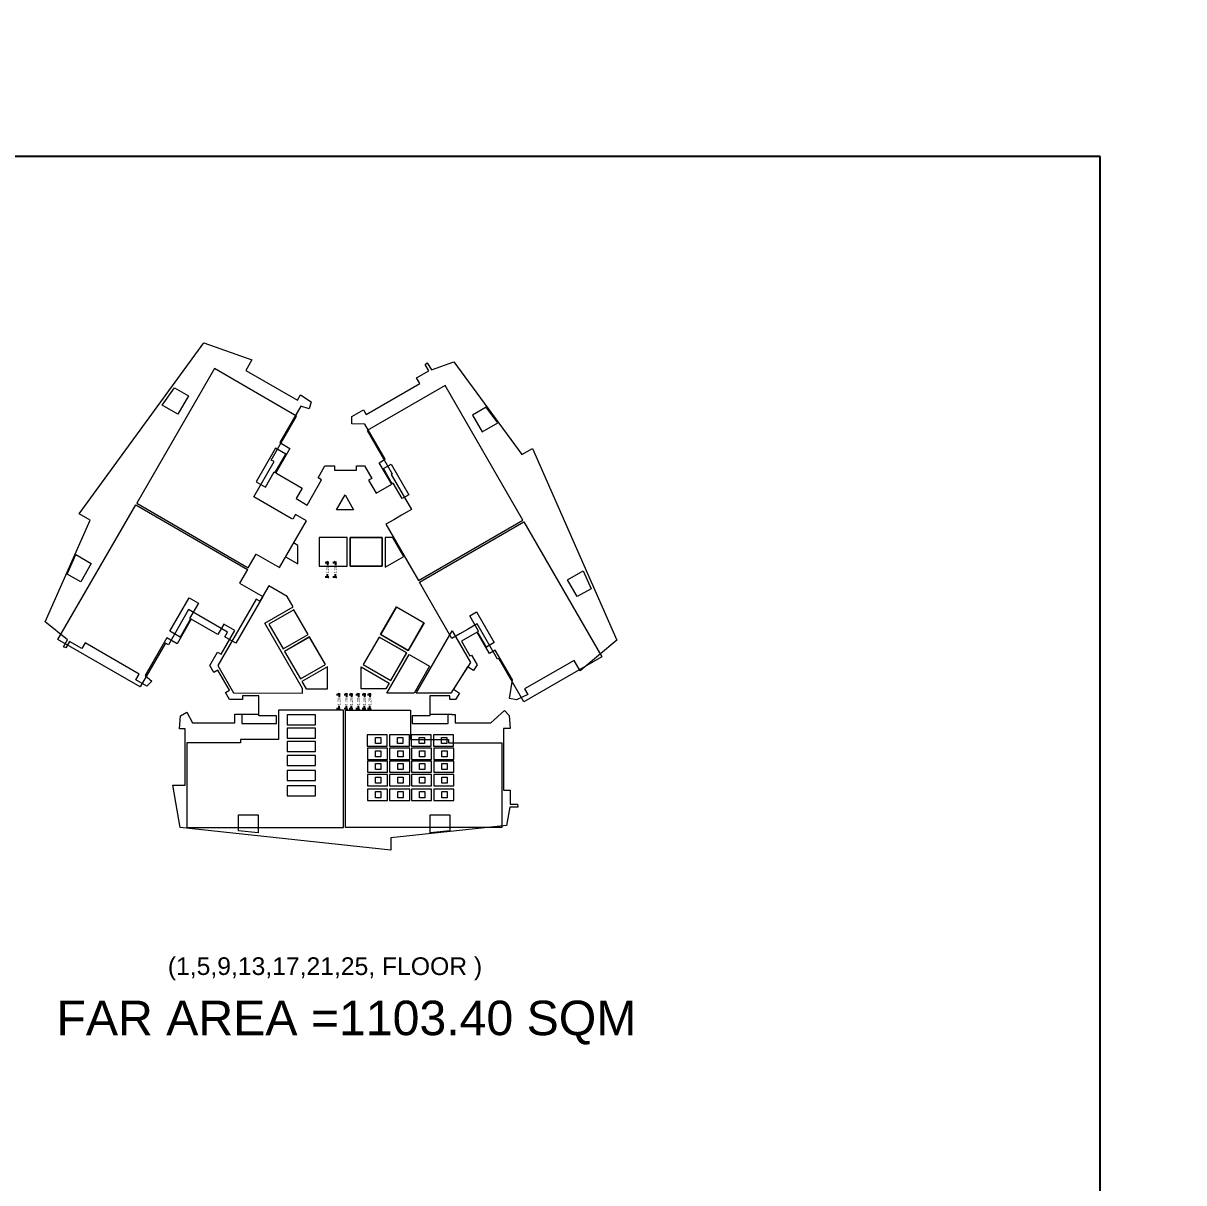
# Model space of a CAD drawing. Header units: metres. Extents: x 256329 to 886268, y -249371 to 355.
# Drawn here: x 287458.5 to 287557, y -670.8 to -572.4 of the extents above; entities that cross this region are included whole.
import ezdxf

# ---------------------------------------------------------------- set-up
doc = ezdxf.new("R2010")
doc.units = ezdxf.units.M
doc.header["$MEASUREMENT"] = 0
doc.header["$PDMODE"] = 35
doc.layers.get('0').update_dxf_attribs({"lineweight": 18})
doc.layers.get('Defpoints').update_dxf_attribs({"lineweight": 20})
doc.layers.add('A_TEXT', color=4, linetype='Continuous', lineweight=0, transparency=0.3)
doc.layers.add('BLK_2_FLR_6_BATH', color=3, linetype='Continuous', plot=False)
for name, color, linetype, true_color in [('BLK_2_FLR_6_BLT_UP_AREA', 7, 'Continuous', 0x995f4c), ('BLK_2_FLR_6_BLT_UP_AREA_DEDUCT', 7, 'Continuous', 0x995f4c), ('SPA COMMENT', 7, 'Continuous', 0xeb0505)]:
    doc.layers.add(name, color=color, linetype=linetype, true_color=true_color)
for name, color, linetype in [('BLK_2_FLR_6_CARPET_AREA', 34, 'Continuous'), ('BLK_2_FLR_6_EXIT_WIDTH_STAIR', 7, 'Continuous'), ('BLK_2_FLR_6_FAR_AREA_DEDUCT', 7, 'Continuous'), ('BLK_2_FLR_6_LIFT_10', 7, 'Continuous'), ('BLK_2_FLR_6_LIFT_11', 7, 'Continuous'), ('BLK_2_FLR_6_LIFT_12', 7, 'Continuous'), ('BLK_2_FLR_6_LIFT_7', 7, 'Continuous'), ('BLK_2_FLR_6_LIFT_8', 7, 'Continuous'), ('BLK_2_FLR_6_LIFT_9', 7, 'Continuous'), ('BLK_2_FLR_6_WATER_CLOSET', 2, 'Continuous')]:
    doc.layers.add(name, color=color, linetype=linetype)
doc.layers.add('BLK_2_FLR_6_EXIT_WIDTH_DOOR', color=7, linetype='Continuous', lineweight=0)
doc.layers.add('BLK_2_FLR_6_UNITFA', color=7, linetype='Continuous', lineweight=0)
doc.styles.add('Arial', font='arial.ttf')
doc.styles.get("Standard").update_dxf_attribs({"font": 'arial.ttf'})
doc.dimstyles.new('METRIC DIM', dxfattribs={"dimtxt": 0.23, "dimasz": 0.18, "dimexe": 0.1, "dimexo": 0.1, "dimgap": 0.09, "dimtad": 0, "dimzin": 0, "dimdsep": 46, "dimtxsty": 'Standard', "dimblk": 'OBLIQUE', "dimcen": 0, "dimdle": 0.1, "dimclrd": 147, "dimclre": 147, "dimclrt": 7, "dimadec": 0, "dimazin": 0, "dimtfac": 1, "dimtofl": 0, "dimtmove": 0, "dimatfit": 2, "dimfxl": 0.125, "dimtolj": 1, "dimtzin": 0, "dimarcsym": 0})

# ---------------------------------------------------------------- blocks, each defined once
blk = doc.blocks.new('_Oblique')
at = {"color": 0, "linetype": 'ByBlock', "lineweight": -2}
blk.add_line((-0.5, -0.5), (0.5, 0.5), dxfattribs=at)
blk = doc.blocks.new('*D1575')
at = {"layer": 'BLK_2_FLR_6_EXIT_WIDTH_STAIR', "color": 147, "lineweight": -2, "transparency": 16777216}
for p, q in [((287484.760638, -618.186998), (287485.067701, -618.186998)), ((287484.967701, -618.086998), (287484.967701, -618.410298)), ((287484.760638, -619.388598), (287485.067701, -619.388598)), ((287484.967701, -619.488598), (287484.967701, -619.165298))]:
    blk.add_line(p, q, dxfattribs=at)
at = {"layer": 'Defpoints', "color": 0, "transparency": 16777216}
for p in [(287484.660638, -618.186998), (287484.660638, -619.388598), (287484.967701, -619.388598)]:
    blk.add_point(p, dxfattribs=at)
at = {"layer": 'BLK_2_FLR_6_EXIT_WIDTH_STAIR', "color": 147, "lineweight": -2, "transparency": 16777216, "xscale": 0.18, "yscale": 0.18, "zscale": 0.18}
for p, rotation in [((287484.967701, -618.186998), 90), ((287484.967701, -619.388598), 270)]:
    blk.add_blockref('_Oblique', p, dxfattribs=dict(at, rotation=rotation))
at = {"layer": 'BLK_2_FLR_6_EXIT_WIDTH_STAIR', "color": 7, "transparency": 16777216, "insert": (287484.967701, -618.787798), "char_height": 0.23, "attachment_point": 5, "rotation": 90}
blk.add_mtext('\\A1;1.20', dxfattribs=at)
blk = doc.blocks.new('*D1576')
at = {"layer": 'BLK_2_FLR_6_EXIT_WIDTH_DOOR', "color": 147, "lineweight": -2, "transparency": 16777216}
for p, q in [((287485.077721, -629.372211), (287485.384784, -629.372211)), ((287485.284784, -629.272211), (287485.284784, -629.595511)), ((287485.077721, -630.573811), (287485.384784, -630.573811)), ((287485.284784, -630.673811), (287485.284784, -630.350511))]:
    blk.add_line(p, q, dxfattribs=at)
at = {"layer": 'Defpoints', "color": 0, "transparency": 16777216}
for p in [(287484.977721, -629.372211), (287484.977721, -630.573811), (287485.284784, -630.573811)]:
    blk.add_point(p, dxfattribs=at)
at = {"layer": 'BLK_2_FLR_6_EXIT_WIDTH_DOOR', "color": 147, "lineweight": -2, "transparency": 16777216, "xscale": 0.18, "yscale": 0.18, "zscale": 0.18}
for p, rotation in [((287485.284784, -629.372211), 90), ((287485.284784, -630.573811), 270)]:
    blk.add_blockref('_Oblique', p, dxfattribs=dict(at, rotation=rotation))
at = {"layer": 'BLK_2_FLR_6_EXIT_WIDTH_DOOR', "color": 7, "transparency": 16777216, "insert": (287485.284784, -629.973011), "char_height": 0.23, "attachment_point": 5, "rotation": 90}
blk.add_mtext('\\A1;1.20', dxfattribs=at)
blk = doc.blocks.new('*D1577')
at = {"layer": 'BLK_2_FLR_6_EXIT_WIDTH_DOOR', "color": 147, "lineweight": -2, "transparency": 16777216}
for p, q in [((287485.703572, -629.372211), (287486.010635, -629.372211)), ((287485.910635, -629.272211), (287485.910635, -629.595511)), ((287485.703572, -630.573811), (287486.010635, -630.573811)), ((287485.910635, -630.673811), (287485.910635, -630.350511))]:
    blk.add_line(p, q, dxfattribs=at)
at = {"layer": 'Defpoints', "color": 0, "transparency": 16777216}
for p in [(287485.603572, -629.372211), (287485.603572, -630.573811), (287485.910635, -630.573811)]:
    blk.add_point(p, dxfattribs=at)
at = {"layer": 'BLK_2_FLR_6_EXIT_WIDTH_DOOR', "color": 147, "lineweight": -2, "transparency": 16777216, "xscale": 0.18, "yscale": 0.18, "zscale": 0.18}
for p, rotation in [((287485.910635, -629.372211), 90), ((287485.910635, -630.573811), 270)]:
    blk.add_blockref('_Oblique', p, dxfattribs=dict(at, rotation=rotation))
at = {"layer": 'BLK_2_FLR_6_EXIT_WIDTH_DOOR', "color": 7, "transparency": 16777216, "insert": (287485.910635, -629.973011), "char_height": 0.23, "attachment_point": 5, "rotation": 90}
blk.add_mtext('\\A1;1.20', dxfattribs=at)
blk = doc.blocks.new('*D1578')
at = {"layer": 'BLK_2_FLR_6_EXIT_WIDTH_DOOR', "color": 147, "lineweight": -2, "transparency": 16777216}
for p, q in [((287486.130554, -629.372211), (287486.437618, -629.372211)), ((287486.337618, -629.272211), (287486.337618, -629.595511)), ((287486.130554, -630.573811), (287486.437618, -630.573811)), ((287486.337618, -630.673811), (287486.337618, -630.350511))]:
    blk.add_line(p, q, dxfattribs=at)
at = {"layer": 'Defpoints', "color": 0, "transparency": 16777216}
for p in [(287486.030554, -629.372211), (287486.030554, -630.573811), (287486.337618, -630.573811)]:
    blk.add_point(p, dxfattribs=at)
at = {"layer": 'BLK_2_FLR_6_EXIT_WIDTH_DOOR', "color": 147, "lineweight": -2, "transparency": 16777216, "xscale": 0.18, "yscale": 0.18, "zscale": 0.18}
for p, rotation in [((287486.337618, -629.372211), 90), ((287486.337618, -630.573811), 270)]:
    blk.add_blockref('_Oblique', p, dxfattribs=dict(at, rotation=rotation))
at = {"layer": 'BLK_2_FLR_6_EXIT_WIDTH_DOOR', "color": 7, "transparency": 16777216, "insert": (287486.337618, -629.973011), "char_height": 0.23, "attachment_point": 5, "rotation": 90}
blk.add_mtext('\\A1;1.20', dxfattribs=at)
blk = doc.blocks.new('*D1579')
at = {"layer": 'BLK_2_FLR_6_EXIT_WIDTH_DOOR', "color": 147, "lineweight": -2, "transparency": 16777216}
for p, q in [((287486.715462, -629.372211), (287487.022525, -629.372211)), ((287486.922525, -629.272211), (287486.922525, -629.595511)), ((287486.715462, -630.573811), (287487.022525, -630.573811)), ((287486.922525, -630.673811), (287486.922525, -630.350511))]:
    blk.add_line(p, q, dxfattribs=at)
at = {"layer": 'Defpoints', "color": 0, "transparency": 16777216}
for p in [(287486.615462, -629.372211), (287486.615462, -630.573811), (287486.922525, -630.573811)]:
    blk.add_point(p, dxfattribs=at)
at = {"layer": 'BLK_2_FLR_6_EXIT_WIDTH_DOOR', "color": 147, "lineweight": -2, "transparency": 16777216, "xscale": 0.18, "yscale": 0.18, "zscale": 0.18}
for p, rotation in [((287486.922525, -629.372211), 90), ((287486.922525, -630.573811), 270)]:
    blk.add_blockref('_Oblique', p, dxfattribs=dict(at, rotation=rotation))
at = {"layer": 'BLK_2_FLR_6_EXIT_WIDTH_DOOR', "color": 7, "transparency": 16777216, "insert": (287486.922525, -629.973011), "char_height": 0.23, "attachment_point": 5, "rotation": 90}
blk.add_mtext('\\A1;1.20', dxfattribs=at)
blk = doc.blocks.new('*D1580')
at = {"layer": 'BLK_2_FLR_6_EXIT_WIDTH_DOOR', "color": 147, "lineweight": -2, "transparency": 16777216}
for p, q in [((287487.23603, -629.372211), (287487.543093, -629.372211)), ((287487.443093, -629.272211), (287487.443093, -629.595511)), ((287487.23603, -630.573811), (287487.543093, -630.573811)), ((287487.443093, -630.673811), (287487.443093, -630.350511))]:
    blk.add_line(p, q, dxfattribs=at)
at = {"layer": 'Defpoints', "color": 0, "transparency": 16777216}
for p in [(287487.13603, -629.372211), (287487.13603, -630.573811), (287487.443093, -630.573811)]:
    blk.add_point(p, dxfattribs=at)
at = {"layer": 'BLK_2_FLR_6_EXIT_WIDTH_DOOR', "color": 147, "lineweight": -2, "transparency": 16777216, "xscale": 0.18, "yscale": 0.18, "zscale": 0.18}
for p, rotation in [((287487.443093, -629.372211), 90), ((287487.443093, -630.573811), 270)]:
    blk.add_blockref('_Oblique', p, dxfattribs=dict(at, rotation=rotation))
at = {"layer": 'BLK_2_FLR_6_EXIT_WIDTH_DOOR', "color": 7, "transparency": 16777216, "insert": (287487.443093, -629.973011), "char_height": 0.23, "attachment_point": 5, "rotation": 90}
blk.add_mtext('\\A1;1.20', dxfattribs=at)
blk = doc.blocks.new('*D1581')
at = {"layer": 'BLK_2_FLR_6_EXIT_WIDTH_DOOR', "color": 147, "lineweight": -2, "transparency": 16777216}
for p, q in [((287487.686409, -629.372211), (287487.993472, -629.372211)), ((287487.893472, -629.272211), (287487.893472, -629.595511)), ((287487.686409, -630.573811), (287487.993472, -630.573811)), ((287487.893472, -630.673811), (287487.893472, -630.350511))]:
    blk.add_line(p, q, dxfattribs=at)
at = {"layer": 'Defpoints', "color": 0, "transparency": 16777216}
for p in [(287487.586409, -629.372211), (287487.586409, -630.573811), (287487.893472, -630.573811)]:
    blk.add_point(p, dxfattribs=at)
at = {"layer": 'BLK_2_FLR_6_EXIT_WIDTH_DOOR', "color": 147, "lineweight": -2, "transparency": 16777216, "xscale": 0.18, "yscale": 0.18, "zscale": 0.18}
for p, rotation in [((287487.893472, -629.372211), 90), ((287487.893472, -630.573811), 270)]:
    blk.add_blockref('_Oblique', p, dxfattribs=dict(at, rotation=rotation))
at = {"layer": 'BLK_2_FLR_6_EXIT_WIDTH_DOOR', "color": 7, "transparency": 16777216, "insert": (287487.893472, -629.973011), "char_height": 0.23, "attachment_point": 5, "rotation": 90}
blk.add_mtext('\\A1;1.20', dxfattribs=at)
blk = doc.blocks.new('*D1582')
at = {"layer": 'BLK_2_FLR_6_EXIT_WIDTH_STAIR', "color": 147, "lineweight": -2, "transparency": 16777216}
for p, q in [((287484.099692, -618.186998), (287484.406755, -618.186998)), ((287484.306755, -618.086998), (287484.306755, -618.410298)), ((287484.099692, -619.388598), (287484.406755, -619.388598)), ((287484.306755, -619.488598), (287484.306755, -619.165298))]:
    blk.add_line(p, q, dxfattribs=at)
at = {"layer": 'Defpoints', "color": 0, "transparency": 16777216}
for p in [(287483.999692, -618.186998), (287483.999692, -619.388598), (287484.306755, -619.388598)]:
    blk.add_point(p, dxfattribs=at)
at = {"layer": 'BLK_2_FLR_6_EXIT_WIDTH_STAIR', "color": 147, "lineweight": -2, "transparency": 16777216, "xscale": 0.18, "yscale": 0.18, "zscale": 0.18}
for p, rotation in [((287484.306755, -618.186998), 90), ((287484.306755, -619.388598), 270)]:
    blk.add_blockref('_Oblique', p, dxfattribs=dict(at, rotation=rotation))
at = {"layer": 'BLK_2_FLR_6_EXIT_WIDTH_STAIR', "color": 7, "transparency": 16777216, "insert": (287484.306755, -618.787798), "char_height": 0.23, "attachment_point": 5, "rotation": 90}
blk.add_mtext('\\A1;1.20', dxfattribs=at)

msp = doc.modelspace()

# ---------------------------------------------------------------- linework, layer by layer
at = {"layer": 'BLK_2_FLR_6_BATH', "color": 3, "linetype": 'ByBlock', "lineweight": 9}
for points in [[(287487.670699, -633.759485), (287489.372499, -633.759485), (287489.372499, -632.805649), (287487.670699, -632.805649)], [(287489.554102, -633.759485), (287491.255902, -633.759485), (287491.255902, -632.805649), (287489.554102, -632.805649)], [(287491.40241, -633.759485), (287493.10421, -633.759485), (287493.10421, -632.805649), (287491.40241, -632.805649)], [(287493.29751, -633.759485), (287494.99931, -633.759485), (287494.99931, -632.805649), (287493.29751, -632.805649)], [(287487.688246, -634.892567), (287489.390046, -634.892567), (287489.390046, -633.93873), (287487.688246, -633.93873)], [(287489.571649, -634.892567), (287491.273449, -634.892567), (287491.273449, -633.93873), (287489.571649, -633.93873)], [(287491.419957, -634.892567), (287493.121757, -634.892567), (287493.121757, -633.93873), (287491.419957, -633.93873)], [(287493.315057, -634.892567), (287495.016857, -634.892567), (287495.016857, -633.93873), (287493.315057, -633.93873)], [(287487.688246, -635.978436), (287489.390046, -635.978436), (287489.390046, -635.0246), (287487.688246, -635.0246)], [(287489.571649, -635.978436), (287491.273449, -635.978436), (287491.273449, -635.0246), (287489.571649, -635.0246)], [(287491.419957, -635.978436), (287493.121757, -635.978436), (287493.121757, -635.0246), (287491.419957, -635.0246)], [(287493.315057, -635.978436), (287495.016857, -635.978436), (287495.016857, -635.0246), (287493.315057, -635.0246)], [(287487.688246, -637.128042), (287489.390046, -637.128042), (287489.390046, -636.174205), (287487.688246, -636.174205)], [(287489.571649, -637.128042), (287491.273449, -637.128042), (287491.273449, -636.174205), (287489.571649, -636.174205)], [(287491.419957, -637.128042), (287493.121757, -637.128042), (287493.121757, -636.174205), (287491.419957, -636.174205)], [(287493.315057, -637.128042), (287495.016857, -637.128042), (287495.016857, -636.174205), (287493.315057, -636.174205)], [(287487.688246, -638.360267), (287489.390046, -638.360267), (287489.390046, -637.406431), (287487.688246, -637.406431)], [(287489.571649, -638.360267), (287491.273449, -638.360267), (287491.273449, -637.406431), (287489.571649, -637.406431)], [(287491.419957, -638.360267), (287493.121757, -638.360267), (287493.121757, -637.406431), (287491.419957, -637.406431)], [(287493.315057, -638.360267), (287495.016857, -638.360267), (287495.016857, -637.406431), (287493.315057, -637.406431)]]:
    msp.add_lwpolyline(points, close=True, dxfattribs=at)
at = {"layer": 'BLK_2_FLR_6_BLT_UP_AREA', "color": 14, "linetype": 'ByBlock', "lineweight": 9, "elevation": 0.042641}
msp.add_lwpolyline([(287486.365966, -605.798785), (287487.349733, -605.230662), (287487.574462, -605.619866), (287492.133062, -602.987787), (287491.856733, -602.512181), (287492.894634, -601.909156), (287492.577913, -601.360542), (287492.769061, -601.23162), (287493.116545, -601.833475), (287495.008044, -601.144142), (287500.781161, -609.022356), (287501.692077, -608.496242), (287508.852299, -624.75635), (287505.745156, -627.378864), (287505.224507, -626.478736), (287501.020802, -628.906389), (287501.295671, -629.382351), (287500.343558, -629.840982), (287499.755393, -629.722492), (287499.999097, -628.139066), (287498.534417, -625.603915), (287498.038821, -625.890171), (287496.990104, -624.073741), (287495.667594, -624.837293), (287496.391475, -626.094547), (287496.511549, -626.025322), (287496.994832, -626.863202), (287496.771096, -627.210737), (287496.689985, -627.335408), (287496.18159, -627.021754), (287495.005481, -628.930124), (287495.512051, -629.251693), (287495.152509, -629.808948), (287494.678095, -629.808946), (287494.678095, -629.500058), (287492.988122, -629.500058), (287492.987992, -631.032399), (287494.842446, -631.032397), (287494.842446, -631.06057), (287495.142575, -631.060591), (287495.142547, -631.770929), (287498.156126, -631.771048), (287499.315082, -630.726669), (287499.718135, -631.171119), (287499.794463, -632.270312), (287499.242447, -632.270375), (287499.242446, -637.491775), (287499.791742, -637.492095), (287499.791042, -638.691796), (287500.426142, -638.691798), (287500.442416, -638.921852), (287499.759938, -638.921794), (287499.47876, -640.47729), (287489.672739, -641.538422), (287489.672739, -642.593281), (287471.789079, -640.657549), (287471.184807, -637.082138), (287472.211095, -637.082138), (287472.211094, -632.290838), (287471.75119, -632.29158), (287471.837246, -631.18323), (287472.3569, -630.883297), (287472.84417, -631.783557), (287476.429505, -631.784047), (287476.429539, -631.034002), (287478.465549, -631.033382), (287478.465933, -629.49749), (287477.094635, -629.498283), (287477.094812, -629.80443), (287475.994684, -629.804596), (287475.6503, -629.208157), (287475.974631, -629.020882), (287474.986594, -627.318683), (287474.662237, -627.504431), (287474.320379, -626.912942), (287474.967893, -625.789451), (287475.271135, -625.964222), (287476.429073, -623.942112), (287475.492585, -623.398766), (287474.987745, -624.272304), (287472.729202, -622.990919), (287471.533062, -625.064707), (287470.675712, -624.569206), (287468.816567, -627.775297), (287469.400795, -628.24011), (287468.985316, -628.679619), (287468.036449, -628.131232), (287468.31371, -627.651491), (287463.728917, -625.00177), (287463.453702, -625.477972), (287462.414735, -624.877527), (287462.098872, -625.424073), (287461.890356, -625.325217), (287462.232102, -624.730509), (287460.353663, -623.213966), (287464.176684, -614.582505), (287463.24276, -614.042767), (287473.815166, -599.522424), (287477.883757, -600.970731), (287477.362858, -601.878102), (287481.74157, -604.40872), (287482.016956, -603.940334), (287482.91449, -604.543638), (287482.731273, -605.133371), (287482.037236, -604.908456), (287480.253611, -607.99471), (287481.111673, -608.490606), (287479.911453, -610.563281), (287482.159332, -611.863118), (287481.644226, -612.75442), (287482.581634, -613.296173), (287483.801655, -611.163071), (287483.498414, -610.988301), (287484.081249, -609.977034), (287484.896712, -609.978387), (287484.896931, -610.353265), (287486.755388, -610.353298), (287486.755388, -609.978272), (287487.444118, -609.97704), (287488.053796, -611.033988), (287487.785696, -611.188728), (287488.421428, -612.289844), (287489.745695, -611.525275), (287488.694871, -609.705153), (287489.191357, -609.419203), (287487.464384, -606.429432), (287486.367549, -606.399323)], close=True, dxfattribs=at)
at = {"layer": 'BLK_2_FLR_6_BLT_UP_AREA_DEDUCT', "color": 14, "linetype": 'ByBlock', "lineweight": 9}
for points, elevation in [([(287471.329657, -603.360862), (287472.494011, -604.030603), (287471.595742, -605.584901), (287470.269075, -604.817408)], 0.042641), ([(287496.593988, -605.666164), (287497.418442, -607.09541), (287498.745304, -606.329344), (287497.764224, -604.990524)], 0.042641), ([(287480.766744, -608.984256), (287479.890306, -608.477731), (287478.241204, -611.331214), (287479.030235, -611.787215), (287479.781112, -610.487953), (287479.868122, -610.538268)], 0.042641), ([(287489.038361, -610.200106), (287489.696372, -609.820412), (287491.196939, -612.419461), (287490.625606, -612.749322), (287489.875175, -611.450511), (287489.788992, -611.500268)], 0.042641), ([(287483.58196, -618.498442), (287485.978277, -618.498442), (287485.978277, -616.049041), (287483.58196, -616.049041)], 0.042641), ([(287486.232573, -616.049105), (287488.932573, -616.048546), (287488.93196, -618.49978), (287486.23196, -618.499105)], 0.042641), ([(287489.18236, -618.560992), (287490.768553, -617.651801), (287489.843001, -616.050008), (287489.182572, -616.049843)], 0.042641), ([(287480.737996, -617.689955), (287481.779616, -618.291558), (287481.781118, -616.72136), (287481.412983, -616.509188)], 0.042641), ([(287462.936671, -617.50486), (287464.262093, -618.270091), (287463.365744, -619.825485), (287462.202911, -619.153618)], 0.042641), ([(287504.663226, -619.64372), (287505.990057, -618.8776), (287506.659257, -620.397298), (287505.493027, -621.069807)], 0.042641), ([(287470.912153, -624.012863), (287472.560707, -621.160327), (287473.349738, -621.616328), (287472.598861, -622.915591), (287472.685884, -622.965884), (287471.788188, -624.519157)], -0.042641), ([(287480.527789, -625.50616), (287482.649446, -624.282447), (287481.439272, -622.186766), (287479.316978, -623.410846)], 0.042641), ([(287488.813746, -624.289483), (287491.134015, -625.627971), (287492.475878, -623.285973), (287490.166191, -621.952626)], 0.042641), ([(287496.37035, -622.699492), (287496.941699, -622.369628), (287498.441709, -624.967751), (287497.783859, -625.347724), (287497.034177, -624.048267), (287497.120354, -623.99855)], 0.042641), ([(287491.826116, -629.250058), (287494.87595, -623.970549), (287496.424814, -626.652308), (287494.769844, -629.250058)], 0.042641), ([(287482.00225, -628.060011), (287484.124599, -626.83726), (287482.774454, -624.498949), (287480.652161, -625.721794)], 0.042641), ([(287487.3293, -626.838806), (287489.667635, -628.188691), (287491.01752, -625.850356), (287488.679185, -624.500471)], 0.042641), ([(287491.234309, -625.974866), (287492.966283, -626.974965), (287491.65257, -629.250058), (287489.343032, -629.250058)], 0.042641), ([(287482.130629, -628.282349), (287482.48639, -628.898491), (287484.296639, -628.899918), (287484.297121, -627.026074)], 0.042641), ([(287487.155116, -627.026919), (287489.542646, -628.405203), (287489.25644, -628.900014), (287487.155084, -628.899977)], 0.042641), ([(287491.487992, -631.832385), (287494.542164, -631.832386), (287494.540776, -631.082998), (287492.987988, -631.082866), (287492.987979, -631.183375), (287491.487992, -631.183376)], 0.042641), ([(287493.022353, -639.593077), (287494.691611, -639.593776), (287494.692447, -640.944501), (287493.021069, -641.125451)], 0.042641)]:
    msp.add_lwpolyline(points, close=True, dxfattribs=dict(at, elevation=elevation))
for points in [[(287485.795046, -612.441123), (287486.520141, -613.698461), (287485.069108, -613.698098)], [(287477.029602, -631.082988), (287477.029518, -631.832386), (287479.965549, -631.832386), (287479.965549, -631.182399), (287478.465562, -631.182399), (287478.465553, -631.082866)], [(287476.761094, -639.593886), (287478.431188, -639.593886), (287478.431188, -641.125312), (287476.761094, -640.944501)]]:
    msp.add_lwpolyline(points, close=True, dxfattribs=at)
at = {"layer": 'BLK_2_FLR_6_CARPET_AREA', "color": 14, "linetype": 'ByBlock', "lineweight": 9, "elevation": 0.042641}
for points in [[(287477.581136, -618.625935), (287478.257534, -617.455496), (287480.234794, -618.598809), (287482.526016, -614.644051), (287481.583151, -614.099169), (287481.34769, -614.506577), (287481.217817, -614.431523), (287478.050216, -612.600962), (287479.773743, -609.618508), (287479.532171, -609.478906), (287481.683952, -605.755385), (287474.714177, -601.727541), (287468.111207, -613.153355), (287477.581136, -618.625935)], [(287491.419041, -618.675569), (287492.019034, -619.714785), (287500.887734, -614.594429), (287494.277507, -603.146002), (287487.663855, -606.965374), (287489.788849, -610.64503), (287489.690845, -610.701614), (287491.415862, -613.689381), (287490.584708, -614.169254), (287490.584708, -614.169254), (287489.935187, -614.544256), (287489.935187, -614.544256), (287489.259156, -614.934545), (287491.419041, -618.675569)], [(287477.50602, -618.755914), (287476.8296, -619.926339), (287478.807404, -621.068712), (287476.524749, -625.02842), (287475.581895, -624.48352), (287475.817334, -624.076099), (287475.687462, -624.001043), (287472.519894, -622.170425), (287470.796257, -625.152815), (287470.55469, -625.013204), (287468.402771, -628.736645), (287461.433068, -624.708676), (287468.036282, -613.283003), (287477.50602, -618.755914)], [(287492.694027, -620.883904), (287492.094008, -619.844703), (287500.962734, -614.724332), (287507.572268, -626.17316), (287500.957774, -629.991075), (287498.83359, -626.310951), (287498.735585, -626.367534), (287497.010607, -623.379745), (287496.179448, -623.85961), (287496.179448, -623.85961), (287495.529927, -624.234611), (287495.529927, -624.234611), (287494.853912, -624.624928), (287492.694027, -620.883904)], [(287485.665781, -630.710263), (287484.462035, -630.710286), (287484.460961, -630.710275), (287480.129538, -630.707561), (287480.129599, -631.497434), (287480.129599, -631.497434), (287480.129524, -632.247421), (287480.129524, -632.247421), (287480.129524, -633.197421), (287476.924862, -633.197251), (287476.924679, -633.485953), (287472.375097, -633.485431), (287472.375098, -640.657549), (287485.665774, -640.657549)], [(287485.815766, -630.710263), (287487.019512, -630.710286), (287487.020586, -630.710275), (287491.35201, -630.707561), (287491.351948, -631.497434), (287491.351948, -631.497434), (287491.352024, -632.247421), (287491.352024, -632.247421), (287491.352023, -633.197421), (287494.556685, -633.197251), (287494.556868, -633.485953), (287499.10645, -633.485431), (287499.106449, -640.657549), (287485.815774, -640.657549)]]:
    msp.add_lwpolyline(points, close=True, dxfattribs=at)
at = {"layer": 'BLK_2_FLR_6_FAR_AREA_DEDUCT', "color": 14, "linetype": 'ByBlock', "lineweight": 9, "elevation": 0.042641}
msp.add_lwpolyline([(287479.312408, -620.155092), (287478.565396, -621.451219), (287478.261621, -621.27614), (287475.009127, -626.919484), (287476.336208, -629.239691), (287482.18214, -629.24842), (287482.182224, -628.871673), (287478.988653, -623.334699), (287481.393118, -621.946721), (287480.876848, -621.056713)], close=True, dxfattribs=at)
at = {"layer": 'BLK_2_FLR_6_LIFT_10', "color": 1, "linetype": 'ByBlock', "lineweight": 9, "elevation": 0.042641}
msp.add_lwpolyline([(287484.126048, -626.831063), (287482.774087, -624.493927), (287480.652774, -625.719705), (287482.004735, -628.05684)], close=True, dxfattribs=at)
at = {"layer": 'BLK_2_FLR_6_LIFT_11', "color": 1, "linetype": 'ByBlock', "lineweight": 9, "elevation": 0.042641}
msp.add_lwpolyline([(287491.020582, -625.848445), (287488.682247, -624.498561), (287487.332362, -626.836896), (287489.670697, -628.18678)], close=True, dxfattribs=at)
at = {"layer": 'BLK_2_FLR_6_LIFT_12', "color": 2, "linetype": 'ByBlock', "lineweight": 9, "elevation": 0.124096}
msp.add_lwpolyline([(287490.16414, -621.947765), (287492.490343, -623.290646), (287491.140458, -625.628981), (287488.811694, -624.284622)], close=True, dxfattribs=at)
at = {"layer": 'BLK_2_FLR_6_LIFT_7', "color": 1, "linetype": 'ByBlock', "lineweight": 9, "elevation": 0.042641}
msp.add_lwpolyline([(287486.23196, -618.49787), (287488.932573, -618.49787), (287488.932573, -616.048546), (287486.23196, -616.048546)], close=True, dxfattribs=at)
at = {"layer": 'BLK_2_FLR_6_LIFT_8', "color": 1, "linetype": 'ByBlock', "lineweight": 9, "elevation": 0.042641}
msp.add_lwpolyline([(287483.582573, -618.496532), (287485.983186, -618.496532), (287485.983186, -616.047132), (287483.582573, -616.047132)], close=True, dxfattribs=at)
at = {"layer": 'BLK_2_FLR_6_LIFT_9', "color": 1, "linetype": 'ByBlock', "lineweight": 9, "elevation": 0.159639}
msp.add_lwpolyline([(287481.445788, -622.19345), (287479.318695, -623.406885), (287480.52808, -625.503703), (287482.661059, -624.272098)], close=True, dxfattribs=at)
at = {"layer": 'BLK_2_FLR_6_UNITFA', "color": 5, "elevation": 0.000001}
for points in [[(287483.282928, -631.097913), (287480.876846, -631.097913), (287480.876846, -631.948635), (287483.282928, -631.948635)], [(287483.282928, -632.240436), (287480.876846, -632.240436), (287480.876846, -633.091158), (287483.282928, -633.091158)], [(287483.282928, -633.352272), (287480.876846, -633.352272), (287480.876846, -634.202994), (287483.282928, -634.202994)], [(287483.282928, -634.542008), (287480.876846, -634.542008), (287480.876846, -635.39273), (287483.282928, -635.39273)], [(287483.282928, -635.812003), (287480.876846, -635.812003), (287480.876846, -636.662725), (287483.282928, -636.662725)], [(287483.282928, -637.133931), (287480.876846, -637.133931), (287480.876846, -637.984653), (287483.282928, -637.984653)]]:
    msp.add_lwpolyline(points, close=True, dxfattribs=at)
at = {"layer": 'BLK_2_FLR_6_WATER_CLOSET', "color": 3, "linetype": 'ByBlock', "lineweight": 9}
for points in [[(287488.359506, -633.017208), (287488.812104, -633.017208), (287488.812104, -633.533568), (287488.359506, -633.533568)], [(287490.242908, -633.017208), (287490.695507, -633.017208), (287490.695507, -633.533568), (287490.242908, -633.533568)], [(287492.091216, -633.017208), (287492.543815, -633.017208), (287492.543815, -633.533568), (287492.091216, -633.533568)], [(287493.986317, -633.017208), (287494.438915, -633.017208), (287494.438915, -633.533568), (287493.986317, -633.533568)], [(287488.377053, -634.15029), (287488.829651, -634.15029), (287488.829651, -634.66665), (287488.377053, -634.66665)], [(287490.260455, -634.15029), (287490.713054, -634.15029), (287490.713054, -634.66665), (287490.260455, -634.66665)], [(287492.108763, -634.15029), (287492.561362, -634.15029), (287492.561362, -634.66665), (287492.108763, -634.66665)], [(287494.003864, -634.15029), (287494.456462, -634.15029), (287494.456462, -634.66665), (287494.003864, -634.66665)], [(287488.377053, -635.236159), (287488.829651, -635.236159), (287488.829651, -635.752519), (287488.377053, -635.752519)], [(287490.260455, -635.236159), (287490.713054, -635.236159), (287490.713054, -635.752519), (287490.260455, -635.752519)], [(287492.108763, -635.236159), (287492.561362, -635.236159), (287492.561362, -635.752519), (287492.108763, -635.752519)], [(287494.003864, -635.236159), (287494.456462, -635.236159), (287494.456462, -635.752519), (287494.003864, -635.752519)], [(287488.377053, -636.385765), (287488.829651, -636.385765), (287488.829651, -636.902125), (287488.377053, -636.902125)], [(287490.260455, -636.385765), (287490.713054, -636.385765), (287490.713054, -636.902125), (287490.260455, -636.902125)], [(287492.108763, -636.385765), (287492.561362, -636.385765), (287492.561362, -636.902125), (287492.108763, -636.902125)], [(287494.003864, -636.385765), (287494.456462, -636.385765), (287494.456462, -636.902125), (287494.003864, -636.902125)], [(287488.377053, -637.61799), (287488.829651, -637.61799), (287488.829651, -638.134351), (287488.377053, -638.134351)], [(287490.260455, -637.61799), (287490.713054, -637.61799), (287490.713054, -638.134351), (287490.260455, -638.134351)], [(287492.108763, -637.61799), (287492.561362, -637.61799), (287492.561362, -638.134351), (287492.108763, -638.134351)], [(287494.003864, -637.61799), (287494.456462, -637.61799), (287494.456462, -638.134351), (287494.003864, -638.134351)]]:
    msp.add_lwpolyline(points, close=True, dxfattribs=at)
at = {"layer": 'SPA COMMENT'}
msp.add_lwpolyline([(287549.868044, -583.736411), (287389.515913, -583.736411), (287389.515913, -1396.857161), (287549.868044, -1396.857161)], close=True, dxfattribs=at)

# ---------------------------------------------------------------- texts
at = {"layer": 'A_TEXT', "lineweight": 0, "insert": (287508.603873, -653.63447), "char_height": 1.5, "width": 49.030574, "attachment_point": 9, "rotation": 359.98202823, "style": 'Arial'}
msp.add_mtext('\\pxqc;(1,5,9,13,17,21,25, FLOOR )', dxfattribs=at)
at = {"layer": 'A_TEXT', "lineweight": 0, "insert": (287510.511624, -659.086099, 3.731802), "char_height": 2.927656, "width": 187.570469, "attachment_point": 9, "style": 'Arial'}
msp.add_mtext('\\pxt13;FAR AREA =1103.40 SQM', dxfattribs=at)

# ---------------------------------------------------------------- dimensions: what is measured, and where the dimension line sits
at = {"layer": 'BLK_2_FLR_6_EXIT_WIDTH_DOOR', "color": 1}
for base, p1, p2, picture, middle in [((287485.284784, -630.573811, 0.000001), (287484.977721, -629.372211, 0.000001), (287484.977721, -630.573811, 0.000001), '*D1576', (287485.284784, -629.973011, 0.000001)), ((287485.910635, -630.573811, 0.000001), (287485.603572, -629.372211, 0.000001), (287485.603572, -630.573811, 0.000001), '*D1577', (287485.910635, -629.973011, 0.000001)), ((287486.337618, -630.573811, 0.000001), (287486.030554, -629.372211, 0.000001), (287486.030554, -630.573811, 0.000001), '*D1578', (287486.337618, -629.973011, 0.000001)), ((287486.922525, -630.573811, 0.000001), (287486.615462, -629.372211, 0.000001), (287486.615462, -630.573811, 0.000001), '*D1579', (287486.922525, -629.973011, 0.000001)), ((287487.443093, -630.573811, 0.000001), (287487.13603, -629.372211, 0.000001), (287487.13603, -630.573811, 0.000001), '*D1580', (287487.443093, -629.973011, 0.000001)), ((287487.893472, -630.573811, 0.000001), (287487.586409, -629.372211, 0.000001), (287487.586409, -630.573811, 0.000001), '*D1581', (287487.893472, -629.973011, 0.000001))]:
    dim = msp.add_linear_dim(base=base, p1=p1, p2=p2, angle=90, dimstyle='METRIC DIM', override={"dimfxl": 0.18}, dxfattribs=at)
    dim.commit()
    dim.dimension.update_dxf_attribs({"geometry": picture, "text_midpoint": middle})
at = {"layer": 'BLK_2_FLR_6_EXIT_WIDTH_STAIR', "color": 7}
for base, p1, p2, picture, middle in [((287484.306755, -619.388598), (287483.999692, -618.186998), (287483.999692, -619.388598), '*D1582', (287484.306755, -618.787798)), ((287484.967701, -619.388598), (287484.660638, -618.186998), (287484.660638, -619.388598), '*D1575', (287484.967701, -618.787798))]:
    dim = msp.add_linear_dim(base=base, p1=p1, p2=p2, angle=90, dimstyle='METRIC DIM', override={"dimfxl": 0.18}, dxfattribs=at)
    dim.commit()
    dim.dimension.update_dxf_attribs({"geometry": picture, "text_midpoint": middle})

doc.saveas('drawing.dxf')
